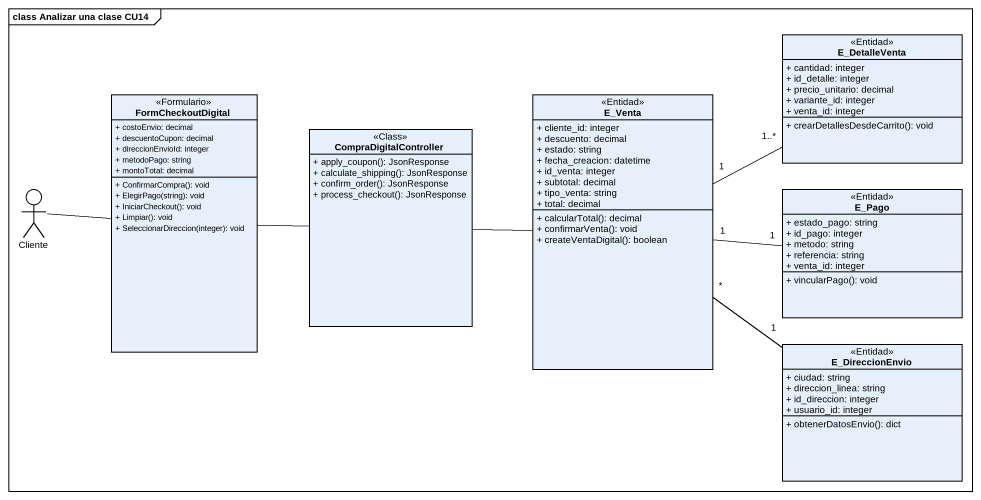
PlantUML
@startuml
mainframe class Analizar una clase CU14
allowmixing
hide circle
hide empty members
skinparam classAttributeIconSize 0
class E_DetalleVenta <<Entidad>> {
  + cantidad: integer
  + id_detalle: integer
  + precio_unitario: decimal
  + variante_id: integer
  + venta_id: integer
  + crearDetallesDesdeCarrito(): void
}
class FormCheckoutDigital <<Formulario>> {
  + costoEnvio: decimal
  + descuentoCupon: decimal
  + direccionEnvioId: integer
  + metodoPago: string
  + montoTotal: decimal
  + ConfirmarCompra(): void
  + ElegirPago(string): void
  + IniciarCheckout(): void
  + Limpiar(): void
  + SeleccionarDireccion(integer): void
}
class E_Venta <<Entidad>> {
  + cliente_id: integer
  + descuento: decimal
  + estado: string
  + fecha_creacion: datetime
  + id_venta: integer
  + subtotal: decimal
  + tipo_venta: string
  + total: decimal
  + calcularTotal(): decimal
  + confirmarVenta(): void
  + createVentaDigital(): boolean
}
class CompraDigitalController <<Class>> {
  + apply_coupon(): JsonResponse
  + calculate_shipping(): JsonResponse
  + confirm_order(): JsonResponse
  + process_checkout(): JsonResponse
}
actor Cliente
class E_Pago <<Entidad>> {
  + estado_pago: string
  + id_pago: integer
  + metodo: string
  + referencia: string
  + venta_id: integer
  + vincularPago(): void
}
class E_DireccionEnvio <<Entidad>> {
  + ciudad: string
  + direccion_linea: string
  + id_direccion: integer
  + usuario_id: integer
  + obtenerDatosEnvio(): dict
}
FormCheckoutDigital -right- CompraDigitalController
E_Venta "1" -right- "1..*" E_DetalleVenta
E_Venta "1" -right- "1" E_Pago
E_Venta "*" -- "1" E_DireccionEnvio
CompraDigitalController -right- E_Venta
Cliente -right- FormCheckoutDigital
@enduml
